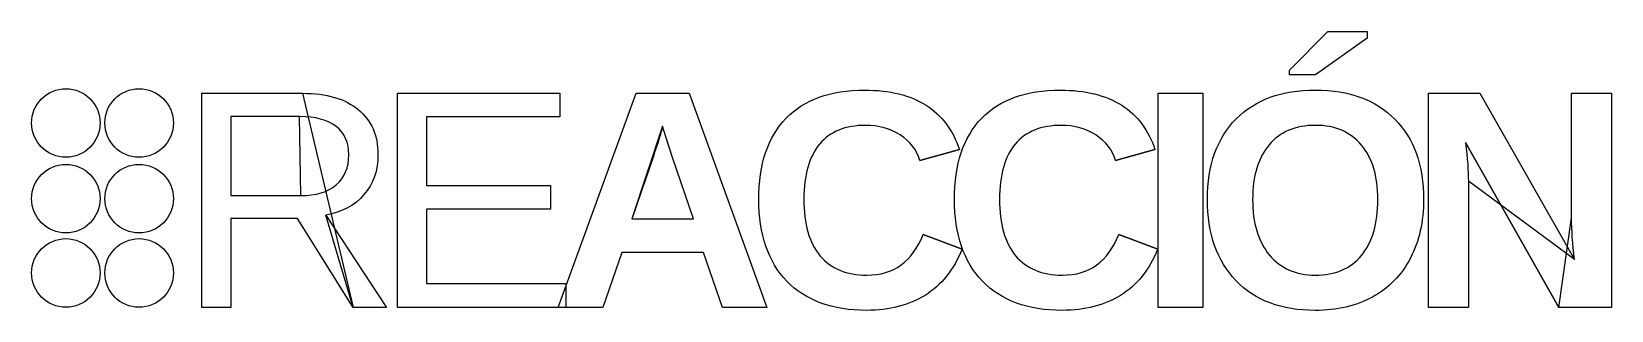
# Model space of a CAD drawing. Extents: x 6 to 29.5, y 62 to 66.1.
import ezdxf

# ---------------------------------------------------------------- set-up
doc = ezdxf.new("R2010")
doc.units = 0
doc.layers.add('Capa_1', color=7, linetype='CONTINUOUS')

msp = doc.modelspace()

# ---------------------------------------------------------------- linework, layer by layer
at = {"layer": 'Capa_1', "color": 7}
for points in [[(24.708052, 65.468344), (24.708052, 65.538343), (25.277082, 66.11189), (25.859661, 66.11189), (25.859661, 66.014791), (25.091921, 65.468344), (24.708052, 65.468344), (24.708052, 65.468344)], [(10.779911, 62.013518), (9.953463, 63.334479), (8.962176, 63.334479), (8.962176, 62.013518), (8.530887, 62.013518), (8.530887, 65.195119), (10.027979, 65.195119)], [(11.439697, 62.013518), (11.439697, 65.195119), (13.853559, 65.195119), (13.853559, 64.84286), (11.870985, 64.84286), (11.870985, 63.822221), (13.718075, 63.822221), (13.718075, 63.474481), (11.870985, 63.474481), (11.870985, 62.365773), (13.946139, 62.365773), (13.946139, 62.013518), (11.439697, 62.013518), (11.439697, 62.013518)], [(16.273183, 62.013518), (15.990926, 62.826417), (14.77835, 62.826417), (14.496093, 62.013518), (13.829966, 62.013518), (14.990607, 65.195119), (15.776411, 65.195119), (16.932535, 62.013518), (16.273183, 62.013518), (16.273183, 62.013518)], [(22.750587, 62.013518), (22.750587, 65.195119), (23.416714, 65.195119), (23.416714, 62.013518), (22.750587, 62.013518), (22.750587, 62.013518)], [(27.365512, 63.889963), (27.365512, 62.013518), (26.773901, 62.013518), (26.773901, 65.195119), (27.534866, 65.195119), (28.941635, 62.724805)], [(28.900989, 63.34577), (28.900989, 65.195119), (29.4926, 65.195119), (29.4926, 62.013518), (28.711313, 62.013518), (28.711313, 62.013518)], [(9.985076, 64.849637), (8.962176, 64.849637), (8.962176, 63.675445), (10.00314, 63.675445)], [(14.92738, 63.327705), (15.841893, 63.327705), (15.528023, 64.242218), (15.430927, 64.549313), (15.383507, 64.705119), (15.383509, 64.705119)], [(15.383509, 64.705119), (15.369959, 64.655442)], [(28.711313, 62.013518), (27.324867, 64.463509)], [(10.716686, 64.280606), (10.716686, 64.280606)], [(19.796184, 64.357379), (19.209089, 64.197057)], [(22.704994, 64.357379), (22.117899, 64.197057)], [(26.019983, 63.618995), (26.019983, 63.618995)], [(26.699657, 63.618995), (26.699657, 63.618995)], [(10.373461, 63.384158), (11.276684, 62.013518), (10.779911, 62.013518), (10.779911, 62.013518)], [(19.256508, 63.097384), (19.836828, 62.878354)], [(22.165318, 63.097384), (22.745639, 62.878354)], [(18.418769, 62.492226), (18.418769, 62.492226)], [(21.32758, 62.492226), (21.32758, 62.492226)]]:
    msp.add_lwpolyline(points, close=True, dxfattribs=at)
for points in [[(5.999333, 64.754032), (5.999333, 65.035424), (6.227471, 65.2636), (6.508863, 65.2636)], [(6.508863, 65.2636), (6.790293, 65.2636), (7.01843, 65.035424), (7.01843, 64.754032)], [(7.088899, 64.754032), (7.088899, 65.035424), (7.317037, 65.2636), (7.598429, 65.2636)], [(7.598429, 65.2636), (7.879859, 65.2636), (8.107996, 65.035424), (8.107996, 64.754032)], [(10.027979, 65.195119), (10.386257, 65.195119), (10.662492, 65.114581), (10.856685, 64.953506)], [(17.217484, 64.822538), (17.486945, 65.102538), (17.877589, 65.242538), (18.389415, 65.242538)], [(18.389415, 65.242538), (18.762747, 65.242538), (19.066832, 65.167269), (19.301669, 65.016732)], [(20.126294, 64.822538), (20.395755, 65.102538), (20.786399, 65.242538), (21.298225, 65.242538)], [(21.298225, 65.242538), (21.671557, 65.242538), (21.975642, 65.167269), (22.21048, 65.016732)], [(23.910958, 64.813507), (24.193968, 65.099527), (24.587622, 65.242538), (25.091921, 65.242538)], [(25.091921, 65.242538), (25.596221, 65.242538), (25.989875, 65.098022), (26.272885, 64.808991)], [(10.527009, 64.702861), (10.402063, 64.800711), (10.221419, 64.849637), (9.985076, 64.849637)], [(10.856685, 64.953506), (11.052383, 64.793937), (11.150233, 64.571143), (11.150233, 64.285122)], [(19.301669, 65.016732), (19.536507, 64.8677), (19.701345, 64.647915), (19.796184, 64.357379)], [(22.21048, 65.016732), (22.445318, 64.8677), (22.610156, 64.647915), (22.704994, 64.357379)], [(6.508863, 64.244465), (6.227471, 64.244465), (5.999333, 64.472641), (5.999333, 64.754032)], [(7.01843, 64.754032), (7.01843, 64.472641), (6.790293, 64.244465), (6.508863, 64.244465)], [(7.598429, 64.244465), (7.317037, 64.244465), (7.088899, 64.472641), (7.088899, 64.754032)], [(8.107996, 64.754032), (8.107996, 64.472641), (7.879859, 64.244465), (7.598429, 64.244465)], [(10.716686, 64.280606), (10.716686, 64.465766), (10.65346, 64.606518), (10.527009, 64.702861)], [(15.369959, 64.655442), (15.354906, 64.60125), (15.336841, 64.53953), (15.315766, 64.470282)], [(16.813292, 63.618995), (16.813292, 64.141359), (16.948022, 64.542539), (17.217484, 64.822538)], [(18.402963, 64.718669), (18.101889, 64.718669), (17.873073, 64.625336), (17.716514, 64.43867)], [(18.915542, 64.576412), (18.771026, 64.67125), (18.600167, 64.718669), (18.402963, 64.718669)], [(19.722102, 63.618995), (19.722102, 64.141359), (19.856833, 64.542539), (20.126294, 64.822538)], [(21.311773, 64.718669), (21.010699, 64.718669), (20.781883, 64.625336), (20.625324, 64.43867)], [(21.824352, 64.576412), (21.679837, 64.67125), (21.508977, 64.718669), (21.311773, 64.718669)], [(23.486444, 63.618995), (23.486444, 64.129315), (23.627949, 64.527486), (23.910958, 64.813507)], [(25.091921, 64.718669), (24.793858, 64.718669), (24.563536, 64.621572), (24.400956, 64.427379)], [(25.776112, 64.425121), (25.613533, 64.620819), (25.385469, 64.718669), (25.091921, 64.718669)], [(26.272885, 64.808991), (26.5574, 64.51996), (26.699657, 64.123294), (26.699657, 63.618995)], [(15.315766, 64.470282), (15.294691, 64.401034), (15.165229, 64.020175), (14.92738, 63.327705)], [(17.716514, 64.43867), (17.561461, 64.252003), (17.483934, 63.978778), (17.483934, 63.618995)], [(19.209089, 64.197057), (19.159412, 64.356627), (19.061563, 64.483079), (18.915542, 64.576412)], [(20.625324, 64.43867), (20.470271, 64.252003), (20.392745, 63.978778), (20.392745, 63.618995)], [(22.117899, 64.197057), (22.068222, 64.356627), (21.970373, 64.483079), (21.824352, 64.576412)], [(24.400956, 64.427379), (24.238376, 64.234692), (24.157086, 63.965231), (24.157086, 63.618995)], [(26.019983, 63.618995), (26.019983, 63.962219), (25.938693, 64.230927), (25.776112, 64.425121)], [(27.324867, 64.463509), (27.351963, 64.225659), (27.365512, 64.034477), (27.365512, 63.889963)], [(5.999333, 63.629312), (5.999333, 63.910742), (6.227471, 64.138841), (6.508863, 64.138841)], [(6.508863, 64.138841), (6.790293, 64.138841), (7.01843, 63.910742), (7.01843, 63.629312)], [(7.088899, 63.629312), (7.088899, 63.910742), (7.317037, 64.138841), (7.598429, 64.138841)], [(7.598429, 64.138841), (7.879859, 64.138841), (8.107996, 63.910742), (8.107996, 63.629312)], [(10.529267, 63.83351), (10.654213, 63.940391), (10.716686, 64.089423), (10.716686, 64.280606)], [(11.150233, 64.285122), (11.150233, 64.048777), (11.080985, 63.850069), (10.942491, 63.688995)], [(10.00314, 63.675445), (10.230451, 63.675445), (10.405827, 63.728133), (10.529267, 63.83351)], [(10.942491, 63.688995), (10.805503, 63.527919), (10.615826, 63.426307), (10.373461, 63.384158)], [(6.508863, 63.119744), (6.227471, 63.119744), (5.999333, 63.34792), (5.999333, 63.629312)], [(7.01843, 63.629312), (7.01843, 63.34792), (6.790293, 63.119744), (6.508863, 63.119744)], [(7.598429, 63.119744), (7.317037, 63.119744), (7.088899, 63.34792), (7.088899, 63.629312)], [(8.107996, 63.629312), (8.107996, 63.34792), (7.879859, 63.119744), (7.598429, 63.119744)], [(17.231032, 62.401904), (16.952538, 62.69244), (16.813292, 63.098137), (16.813292, 63.618995)], [(17.483934, 63.618995), (17.483934, 63.25319), (17.563719, 62.973943), (17.723288, 62.781255)], [(20.139842, 62.401904), (19.861349, 62.69244), (19.722102, 63.098137), (19.722102, 63.618995)], [(20.392745, 63.618995), (20.392745, 63.25319), (20.472529, 62.973943), (20.632099, 62.781255)], [(23.910958, 62.408677), (23.627949, 62.703729), (23.486444, 63.107168), (23.486444, 63.618995)], [(24.157086, 63.618995), (24.157086, 63.269749), (24.239882, 62.994266), (24.405473, 62.792547)], [(25.776112, 62.785771), (25.938693, 62.981469), (26.019983, 63.259211), (26.019983, 63.618995)], [(26.699657, 63.618995), (26.699657, 63.287813), (26.634174, 62.996524), (26.503207, 62.745128)], [(28.941635, 62.724805), (28.914538, 62.952116), (28.900989, 63.159105), (28.900989, 63.34577)], [(5.999333, 62.525051), (5.999333, 62.806481), (6.227471, 63.034618), (6.508863, 63.034618)], [(6.508863, 63.034618), (6.790293, 63.034618), (7.01843, 62.806481), (7.01843, 62.525051)], [(7.088899, 62.525051), (7.088899, 62.806481), (7.317037, 63.034618), (7.598429, 63.034618)], [(7.598429, 63.034618), (7.879859, 63.034618), (8.107996, 62.806481), (8.107996, 62.525051)], [(18.418769, 62.492226), (18.820703, 62.492226), (19.09995, 62.693945), (19.256508, 63.097384)], [(21.32758, 62.492226), (21.729514, 62.492226), (22.00876, 62.693945), (22.165318, 63.097384)], [(17.723288, 62.781255), (17.884363, 62.588569), (18.11619, 62.492226), (18.418769, 62.492226)], [(19.836828, 62.878354), (19.711883, 62.571257), (19.528228, 62.34244), (19.285863, 62.191905)], [(20.632099, 62.781255), (20.793173, 62.588569), (21.025, 62.492226), (21.32758, 62.492226)], [(22.745639, 62.878354), (22.620693, 62.571257), (22.437038, 62.34244), (22.194673, 62.191905)], [(24.405473, 62.792547), (24.572569, 62.592333), (24.79988, 62.492226), (25.087405, 62.492226)], [(25.087405, 62.492226), (25.385469, 62.492226), (25.615038, 62.590074), (25.776112, 62.785771)], [(26.503207, 62.745128), (26.372239, 62.49373), (26.184821, 62.301042), (25.940951, 62.167064)], [(6.508863, 62.015522), (6.227471, 62.015522), (5.999333, 62.243621), (5.999333, 62.525051)], [(7.01843, 62.525051), (7.01843, 62.243621), (6.790293, 62.015522), (6.508863, 62.015522)], [(7.598429, 62.015522), (7.317037, 62.015522), (7.088899, 62.243621), (7.088899, 62.525051)], [(8.107996, 62.525051), (8.107996, 62.243621), (7.879859, 62.015522), (7.598429, 62.015522)], [(18.418769, 61.968357), (17.906943, 61.968357), (17.511031, 62.112872), (17.231032, 62.401904)], [(21.32758, 61.968357), (20.815754, 61.968357), (20.419841, 62.112872), (20.139842, 62.401904)], [(25.087405, 61.968357), (24.587622, 61.968357), (24.195473, 62.11513), (23.910958, 62.408677)], [(19.285863, 62.191905), (19.045004, 62.042873), (18.755972, 61.968357), (18.418769, 61.968357)], [(22.194673, 62.191905), (21.953814, 62.042873), (21.664783, 61.968357), (21.32758, 61.968357)], [(25.940951, 62.167064), (25.69708, 62.034592), (25.412565, 61.968357), (25.087405, 61.968357)]]:
    msp.add_open_spline(points, degree=3, dxfattribs=at)

doc.saveas('drawing.dxf')
